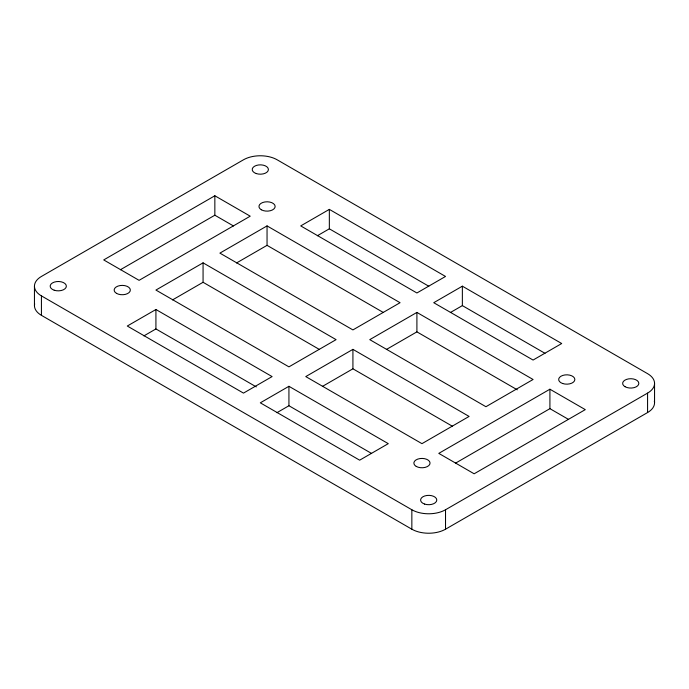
<?xml version="1.0" encoding="UTF-8"?>
<svg xmlns="http://www.w3.org/2000/svg" width="689" height="689" viewBox="0 0 689 689"><rect width="100%" height="100%" fill="white"/><g stroke="black" fill="none" stroke-linecap="round" stroke-linejoin="round"><path stroke-width="1.03" d="M214.847 195.771L103.72 259.925L139.083 280.337L250.21 216.182L214.847 195.771L214.847 215.209L120.394 269.743M203.066 262.845L155.921 290.06L288.932 366.858L336.077 339.643L203.066 262.845L203.066 282.283L319.334 349.418M267.048 225.906L219.903 253.121L352.923 329.919L400.068 302.704L267.048 225.906L267.048 245.344L383.317 312.479M155.921 309.507L127.293 326.026L243.475 393.109L272.095 376.582L155.921 309.507L155.921 328.946L256.299 386.899M172.56 299.896L203.066 282.283M236.542 262.957L267.048 245.344M329.342 209.378L300.723 225.906L416.905 292.98L445.525 276.453L329.342 209.378L329.342 228.817L428.799 286.236M143.915 335.879L155.921 328.946M317.345 235.75L329.342 228.817M288.932 386.296L260.313 402.824L359.658 460.183L388.277 443.656L288.932 386.296L288.932 405.743L371.569 453.448M352.923 349.357L305.77 376.582L421.952 443.656L469.097 416.432L352.923 349.357L352.923 368.804L452.372 426.215M416.905 312.418L369.76 339.643L485.934 406.717L533.079 379.493L416.905 312.418L416.905 331.865L517.284 389.819M462.362 286.176L433.743 302.704L533.079 360.054L561.707 343.527L462.362 286.176L462.362 305.615L544.99 353.319M276.935 412.677L288.932 405.743M322.409 386.417L352.923 368.804M386.4 349.478L416.905 331.865M450.356 312.548L462.362 305.615M549.917 389.216L438.79 453.379L474.153 473.791L585.28 409.628L549.917 389.216L549.917 408.663L455.463 463.197M41.426 295.891L411.85 509.757A23.814 13.746 0 0 0 445.525 509.757L647.574 393.109A23.814 13.746 0 0 0 647.574 373.662L277.15 159.796A23.814 13.746 0 0 0 243.475 159.796L41.426 276.453A23.814 13.746 0 0 0 41.426 295.891L41.426 315.338L411.85 529.204A23.814 13.746 0 0 0 445.525 529.204L647.574 412.547A23.814 13.746 0 0 0 654.343 401.032M214.847 215.209L233.459 225.958M549.917 408.663L568.528 419.403M654.55 383.385L654.55 402.824M647.574 393.109L647.574 412.547M445.525 509.757L445.525 529.204M411.85 509.757L411.85 529.204M34.45 286.176L34.45 305.615M41.426 315.338A23.814 13.746 0 0 1 34.657 303.823M424.639 504.081A8.096 4.677 0 0 0 436.783 500.033A8.096 4.677 0 0 0 424.639 495.985A8.096 4.677 0 0 0 424.639 504.081M625.009 386.693A8.096 4.677 0 0 0 638.557 384.591A8.096 4.677 0 0 0 628.644 378.872A8.096 4.677 0 0 0 625.009 386.693M256.265 173.568A8.096 4.677 0 0 0 268.409 169.52A8.096 4.677 0 0 0 256.265 165.472A8.096 4.677 0 0 0 256.265 173.568M54.216 290.224A8.096 4.677 0 0 0 66.359 286.176A8.096 4.677 0 0 0 54.216 282.128A8.096 4.677 0 0 0 54.216 290.224M261.32 209.766A8.096 4.677 0 0 0 274.868 207.673A8.096 4.677 0 0 0 264.955 201.946A8.096 4.677 0 0 0 261.32 209.766M562.706 383.54A8.096 4.677 0 0 0 574.85 379.493A8.096 4.677 0 0 0 562.706 375.445A8.096 4.677 0 0 0 562.706 383.54M416.225 466.401A8.096 4.677 0 0 0 429.772 464.308A8.096 4.677 0 0 0 419.859 458.581A8.096 4.677 0 0 0 416.225 466.401M116.519 293.368A8.096 4.677 0 0 0 130.066 291.275A8.096 4.677 0 0 0 120.153 285.547A8.096 4.677 0 0 0 116.519 293.368"/></g></svg>
